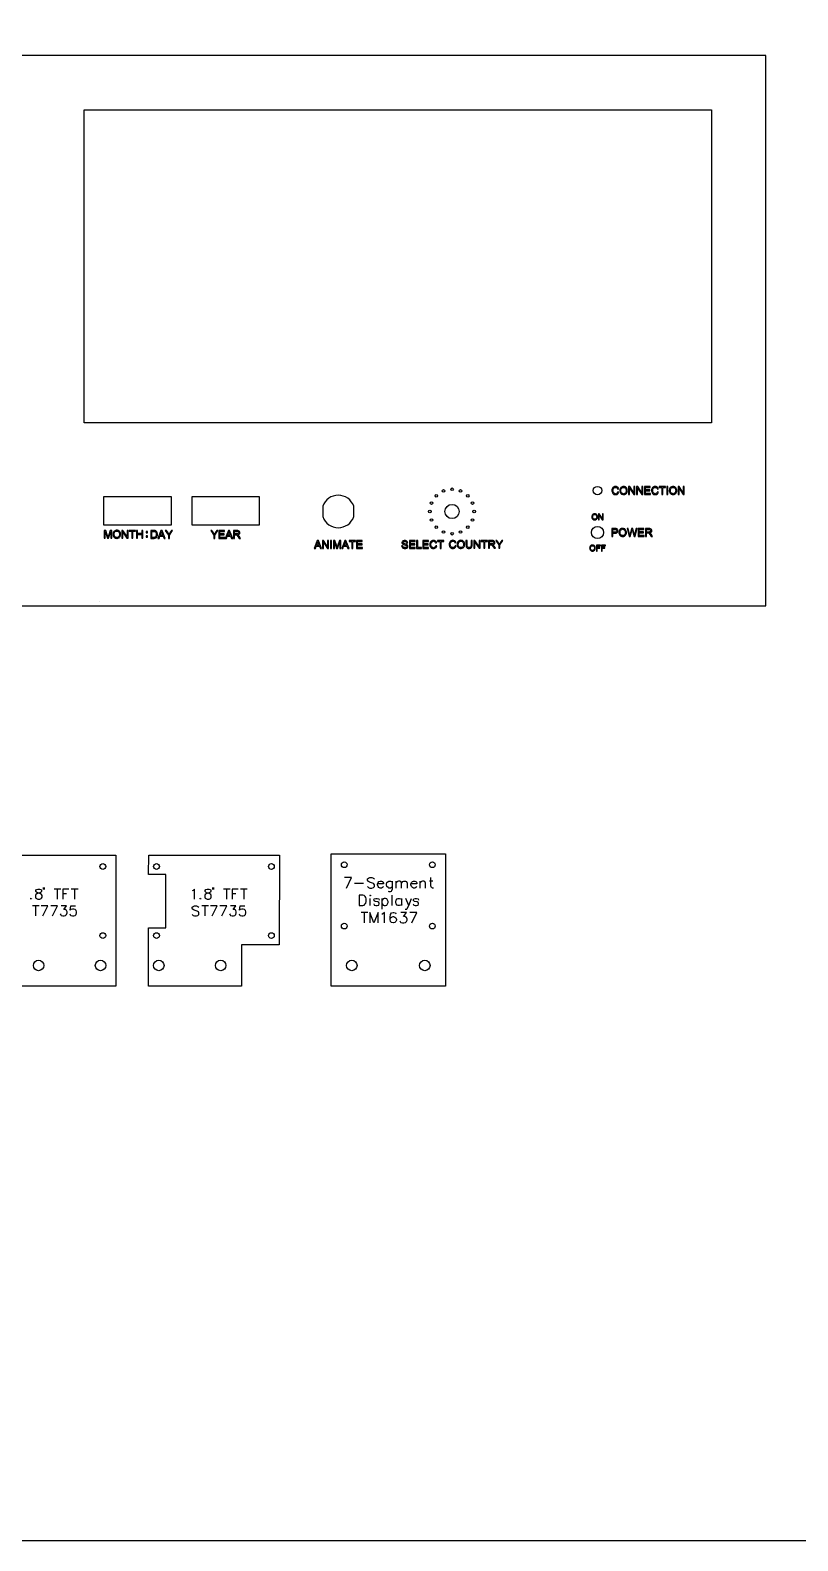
# Model space of a CAD drawing. Header units: inches. Extents: x 209 to 326, y 152 to 200.
# Drawn here: x 228.06 to 242.7, y 151.75 to 180.56 of the extents above; entities that cross this region are included whole.
import ezdxf

# ---------------------------------------------------------------- set-up
doc = ezdxf.new("R2010")
doc.units = ezdxf.units.IN
doc.header["$MEASUREMENT"] = 0

msp = doc.modelspace()

# ---------------------------------------------------------------- linework, layer by layer
at = {"color": 3, "linetype": 'ByBlock'}
for p, q in [((228.308, 164.207), (228.308, 164.17)), ((228.329, 164.207), (228.329, 164.17)), ((231.536, 164.207), (231.536, 164.17)), ((231.558, 164.207), (231.558, 164.17))]:
    msp.add_line(p, q, dxfattribs=at)
at = {"color": 6, "linetype": 'ByBlock'}
msp.add_lwpolyline([(208.793, 199.753), (325.986, 199.753), (325.986, 151.746), (208.793, 151.746)], close=True, dxfattribs=at)
at = {"color": 1, "linetype": 'ByBlock'}
for points in [[(242.09, 180.075), (218.59, 180.075), (218.59, 169.575), (242.09, 169.575)], [(229.09, 179.038), (241.053, 179.038), (241.053, 173.065), (229.09, 173.065)], [(229.466, 171.664), (230.746, 171.664), (230.746, 171.114), (229.466, 171.114)], [(231.146, 171.664), (232.426, 171.664), (232.426, 171.114), (231.146, 171.114)], [(229.387, 169.656), (229.387, 169.656)], [(233.799, 164.849), (235.979, 164.849), (235.979, 162.326), (233.799, 162.326)]]:
    msp.add_lwpolyline(points, close=True, dxfattribs=at)
at = {"color": 2, "linetype": 'ByBlock', "flags": 128}
for points in [[(239.178, 171.746), (239.175, 171.76), (239.174, 171.777), (239.175, 171.791), (239.178, 171.807), (239.185, 171.818), (239.195, 171.829), (239.208, 171.835), (239.224, 171.836), (239.235, 171.835), (239.248, 171.83), (239.257, 171.82), (239.264, 171.805), (239.284, 171.81), (239.28, 171.819), (239.272, 171.832), (239.263, 171.842), (239.255, 171.847), (239.241, 171.852), (239.224, 171.854), (239.217, 171.854), (239.202, 171.851), (239.188, 171.845), (239.183, 171.841), (239.172, 171.831), (239.163, 171.819), (239.158, 171.808), (239.155, 171.793), (239.154, 171.777), (239.154, 171.767), (239.156, 171.752), (239.162, 171.737), (239.165, 171.731), (239.174, 171.718), (239.185, 171.708), (239.192, 171.703), (239.207, 171.7), (239.224, 171.698), (239.236, 171.699), (239.252, 171.703), (239.264, 171.711), (239.272, 171.72), (239.28, 171.733), (239.286, 171.748), (239.266, 171.754), (239.266, 171.751), (239.259, 171.736), (239.251, 171.725), (239.237, 171.718), (239.222, 171.715), (239.211, 171.717), (239.197, 171.722), (239.188, 171.731), (239.179, 171.744)], [(239.447, 171.787), (239.445, 171.802), (239.439, 171.816), (239.436, 171.823), (239.426, 171.834), (239.414, 171.844), (239.406, 171.847), (239.392, 171.853), (239.377, 171.854), (239.364, 171.853), (239.349, 171.849), (239.336, 171.843), (239.324, 171.833), (239.323, 171.831), (239.315, 171.82), (239.309, 171.807), (239.305, 171.791), (239.304, 171.774), (239.305, 171.766), (239.308, 171.751), (239.313, 171.736), (239.316, 171.73), (239.326, 171.718), (239.338, 171.709), (239.346, 171.705), (239.36, 171.7), (239.377, 171.698), (239.383, 171.699), (239.399, 171.701), (239.413, 171.708), (239.42, 171.712), (239.43, 171.722), (239.439, 171.735), (239.444, 171.745), (239.447, 171.759), (239.448, 171.776)], [(239.427, 171.773), (239.426, 171.756), (239.421, 171.743), (239.413, 171.731), (239.405, 171.724), (239.391, 171.718), (239.377, 171.715), (239.365, 171.717), (239.351, 171.722), (239.339, 171.731), (239.339, 171.732), (239.332, 171.743), (239.326, 171.757), (239.325, 171.774), (239.325, 171.782), (239.327, 171.799), (239.333, 171.812), (239.341, 171.822), (239.348, 171.829), (239.361, 171.835), (239.377, 171.836), (239.39, 171.835), (239.403, 171.83), (239.413, 171.821), (239.422, 171.808), (239.422, 171.807), (239.426, 171.792), (239.427, 171.776)], [(239.572, 171.852), (239.572, 171.733), (239.494, 171.852), (239.473, 171.852), (239.473, 171.701), (239.492, 171.701), (239.492, 171.819), (239.571, 171.701), (239.592, 171.701), (239.592, 171.852)], [(239.723, 171.852), (239.723, 171.733), (239.645, 171.852), (239.625, 171.852), (239.625, 171.701), (239.643, 171.701), (239.643, 171.819), (239.722, 171.701), (239.743, 171.701), (239.743, 171.852)], [(239.797, 171.719), (239.797, 171.769), (239.879, 171.769), (239.879, 171.788), (239.797, 171.788), (239.797, 171.833), (239.885, 171.833), (239.885, 171.852), (239.777, 171.852), (239.777, 171.701), (239.889, 171.701), (239.889, 171.719)], [(240.037, 171.819), (240.029, 171.832), (240.018, 171.842), (240.011, 171.847), (239.998, 171.852), (239.981, 171.854), (239.973, 171.854), (239.959, 171.851), (239.945, 171.845), (239.939, 171.841), (239.927, 171.831), (239.92, 171.819), (239.915, 171.808), (239.911, 171.793), (239.91, 171.777), (239.911, 171.767), (239.913, 171.752), (239.919, 171.737), (239.921, 171.731), (239.93, 171.718), (239.942, 171.708), (239.949, 171.703), (239.964, 171.7), (239.981, 171.698), (239.993, 171.699), (240.007, 171.703), (240.021, 171.711), (240.029, 171.72), (240.037, 171.733), (240.042, 171.748), (240.023, 171.754), (240.023, 171.751), (240.016, 171.736), (240.007, 171.725), (239.994, 171.718), (239.979, 171.715), (239.968, 171.717), (239.954, 171.722), (239.944, 171.731), (239.936, 171.744), (239.935, 171.746), (239.932, 171.76), (239.931, 171.777), (239.932, 171.791), (239.935, 171.807), (239.942, 171.818), (239.951, 171.829), (239.965, 171.835), (239.981, 171.836), (239.992, 171.835), (240.005, 171.83), (240.014, 171.82), (240.021, 171.805), (240.04, 171.81)], [(240.125, 171.833), (240.175, 171.833), (240.175, 171.852), (240.056, 171.852), (240.056, 171.833), (240.105, 171.833), (240.105, 171.701), (240.125, 171.701)], [(240.218, 171.852), (240.198, 171.852), (240.198, 171.701), (240.218, 171.701)], [(240.39, 171.787), (240.387, 171.802), (240.382, 171.816), (240.378, 171.823), (240.368, 171.834), (240.356, 171.844), (240.35, 171.847), (240.335, 171.853), (240.319, 171.854), (240.307, 171.853), (240.291, 171.849), (240.278, 171.843), (240.267, 171.833), (240.266, 171.831), (240.257, 171.82), (240.252, 171.807), (240.249, 171.791), (240.248, 171.774), (240.248, 171.766), (240.251, 171.751), (240.256, 171.736), (240.26, 171.73), (240.27, 171.718), (240.282, 171.709), (240.289, 171.705), (240.304, 171.7), (240.319, 171.698), (240.327, 171.699), (240.342, 171.701), (240.355, 171.708), (240.362, 171.712), (240.373, 171.722), (240.381, 171.735), (240.386, 171.745), (240.389, 171.759), (240.391, 171.776)], [(240.37, 171.773), (240.368, 171.756), (240.364, 171.743), (240.356, 171.731), (240.347, 171.724), (240.334, 171.718), (240.319, 171.715), (240.308, 171.717), (240.294, 171.722), (240.283, 171.731), (240.282, 171.732), (240.274, 171.743), (240.27, 171.757), (240.267, 171.774), (240.268, 171.782), (240.271, 171.799), (240.275, 171.812), (240.283, 171.822), (240.29, 171.829), (240.305, 171.835), (240.319, 171.836), (240.332, 171.835), (240.346, 171.83), (240.356, 171.821), (240.364, 171.808), (240.365, 171.807), (240.369, 171.792), (240.37, 171.776)], [(240.515, 171.852), (240.515, 171.733), (240.436, 171.852), (240.416, 171.852), (240.416, 171.701), (240.435, 171.701), (240.435, 171.819), (240.514, 171.701), (240.534, 171.701), (240.534, 171.852)], [(238.879, 171.277), (238.878, 171.284), (238.877, 171.291), (238.875, 171.298), (238.872, 171.304), (238.872, 171.304), (238.868, 171.311), (238.864, 171.316), (238.859, 171.321), (238.853, 171.325), (238.852, 171.325), (238.846, 171.328), (238.839, 171.331), (238.832, 171.332), (238.825, 171.332), (238.824, 171.332), (238.816, 171.332), (238.81, 171.33), (238.803, 171.328), (238.797, 171.325), (238.791, 171.321), (238.786, 171.316), (238.783, 171.312), (238.779, 171.307), (238.776, 171.301), (238.774, 171.295), (238.772, 171.288), (238.772, 171.28), (238.771, 171.272), (238.771, 171.272), (238.772, 171.265), (238.773, 171.258), (238.775, 171.251), (238.778, 171.244), (238.778, 171.244), (238.782, 171.238), (238.786, 171.232), (238.791, 171.227), (238.797, 171.223), (238.798, 171.223), (238.804, 171.22), (238.811, 171.218), (238.818, 171.216), (238.825, 171.216), (238.832, 171.216), (238.839, 171.218), (238.846, 171.22), (238.852, 171.223), (238.853, 171.223), (238.859, 171.227), (238.864, 171.231), (238.868, 171.237), (238.872, 171.243), (238.874, 171.246), (238.876, 171.252), (238.878, 171.259), (238.879, 171.266), (238.879, 171.274)], [(238.864, 171.272), (238.863, 171.265), (238.862, 171.258), (238.859, 171.251), (238.856, 171.245), (238.853, 171.24), (238.851, 171.238), (238.845, 171.234), (238.839, 171.231), (238.832, 171.229), (238.825, 171.228), (238.822, 171.228), (238.815, 171.23), (238.809, 171.232), (238.803, 171.235), (238.798, 171.24), (238.794, 171.245), (238.791, 171.251), (238.788, 171.257), (238.787, 171.264), (238.787, 171.272), (238.787, 171.278), (238.788, 171.286), (238.789, 171.293), (238.791, 171.299), (238.794, 171.304), (238.798, 171.308), (238.8, 171.31), (238.805, 171.314), (238.811, 171.317), (238.818, 171.319), (238.825, 171.319), (238.832, 171.319), (238.839, 171.317), (238.846, 171.314), (238.851, 171.31), (238.855, 171.304), (238.859, 171.298), (238.86, 171.295), (238.862, 171.288), (238.863, 171.282), (238.864, 171.274)], [(238.972, 171.33), (238.972, 171.242), (238.913, 171.33), (238.898, 171.33), (238.898, 171.218), (238.912, 171.218), (238.912, 171.306), (238.971, 171.218), (238.987, 171.218), (238.987, 171.33)], [(229.595, 170.866), (229.614, 170.866), (229.614, 171.016), (229.587, 171.016), (229.551, 170.912), (229.548, 170.901), (229.543, 170.888), (229.541, 170.894), (229.536, 170.91), (229.501, 171.016), (229.471, 171.016), (229.471, 170.866), (229.49, 170.866), (229.49, 170.994), (229.533, 170.866), (229.551, 170.866), (229.595, 170.992)], [(229.783, 170.953), (229.78, 170.968), (229.774, 170.981), (229.771, 170.988), (229.761, 171), (229.749, 171.009), (229.742, 171.013), (229.727, 171.018), (229.712, 171.019), (229.699, 171.018), (229.684, 171.014), (229.671, 171.008), (229.66, 170.998), (229.658, 170.996), (229.65, 170.985), (229.645, 170.971), (229.641, 170.956), (229.64, 170.939), (229.64, 170.932), (229.643, 170.916), (229.648, 170.902), (229.652, 170.895), (229.661, 170.883), (229.674, 170.874), (229.682, 170.87), (229.696, 170.865), (229.712, 170.864), (229.719, 170.864), (229.734, 170.867), (229.748, 170.873), (229.754, 170.877), (229.765, 170.887), (229.774, 170.9), (229.778, 170.91), (229.782, 170.925), (229.783, 170.941)], [(229.763, 170.938), (229.761, 170.922), (229.756, 170.908), (229.748, 170.897), (229.74, 170.889), (229.727, 170.883), (229.712, 170.881), (229.7, 170.882), (229.687, 170.887), (229.675, 170.896), (229.675, 170.897), (229.667, 170.909), (229.662, 170.923), (229.66, 170.939), (229.661, 170.948), (229.663, 170.964), (229.668, 170.978), (229.675, 170.988), (229.683, 170.994), (229.696, 171), (229.712, 171.002), (229.725, 171.001), (229.739, 170.995), (229.748, 170.986), (229.757, 170.974), (229.757, 170.972), (229.761, 170.958), (229.763, 170.941)], [(229.908, 171.016), (229.908, 170.899), (229.829, 171.016), (229.809, 171.016), (229.809, 170.866), (229.828, 170.866), (229.828, 170.984), (229.906, 170.866), (229.927, 170.866), (229.927, 171.016)], [(230.018, 170.999), (230.068, 170.999), (230.068, 171.016), (229.949, 171.016), (229.949, 170.999), (229.998, 170.999), (229.998, 170.866), (230.018, 170.866)], [(230.186, 170.866), (230.206, 170.866), (230.206, 171.016), (230.186, 171.016), (230.186, 170.955), (230.109, 170.955), (230.109, 171.016), (230.089, 171.016), (230.089, 170.866), (230.109, 170.866), (230.109, 170.937), (230.186, 170.937)], [(230.486, 170.945), (230.484, 170.961), (230.48, 170.975), (230.48, 170.976), (230.473, 170.99), (230.462, 171.001), (230.455, 171.006), (230.44, 171.012), (230.431, 171.013), (230.414, 171.014), (230.362, 171.014), (230.362, 170.864), (230.416, 170.864), (230.426, 170.864), (230.44, 170.866), (230.444, 170.867), (230.458, 170.874), (230.461, 170.876), (230.472, 170.887), (230.476, 170.894), (230.482, 170.909), (230.485, 170.923), (230.486, 170.939)], [(230.465, 170.925), (230.462, 170.911), (230.459, 170.904), (230.451, 170.892), (230.45, 170.892), (230.437, 170.884), (230.43, 170.883), (230.414, 170.881), (230.382, 170.881), (230.382, 170.996), (230.413, 170.996), (230.426, 170.996), (230.439, 170.993), (230.447, 170.988), (230.458, 170.976), (230.46, 170.971), (230.464, 170.957), (230.465, 170.94)], [(230.576, 171.014), (230.554, 171.014), (230.497, 170.864), (230.518, 170.864), (230.534, 170.909), (230.597, 170.909), (230.614, 170.864), (230.637, 170.864)], [(230.591, 170.925), (230.54, 170.925), (230.557, 170.97), (230.561, 170.983), (230.565, 170.998), (230.565, 170.997), (230.569, 170.983), (230.575, 170.967)], [(230.723, 170.97), (230.723, 170.97), (230.714, 170.956), (230.706, 170.943), (230.699, 170.955), (230.691, 170.968), (230.661, 171.014), (230.637, 171.014), (230.695, 170.927), (230.695, 170.864), (230.715, 170.864), (230.715, 170.927), (230.775, 171.014), (230.752, 171.014)], [(231.64, 171.014), (231.617, 171.014), (231.588, 170.97), (231.579, 170.956), (231.572, 170.943), (231.565, 170.955), (231.556, 170.969), (231.527, 171.014), (231.503, 171.014), (231.561, 170.927), (231.561, 170.864), (231.58, 170.864), (231.58, 170.927)], [(231.678, 170.881), (231.678, 170.933), (231.761, 170.933), (231.761, 170.95), (231.678, 170.95), (231.678, 170.996), (231.767, 170.996), (231.767, 171.014), (231.658, 171.014), (231.658, 170.864), (231.77, 170.864), (231.77, 170.881)], [(231.86, 171.014), (231.839, 171.014), (231.781, 170.864), (231.802, 170.864), (231.819, 170.909), (231.881, 170.909), (231.899, 170.864), (231.922, 170.864)], [(231.876, 170.926), (231.825, 170.926), (231.841, 170.97), (231.845, 170.983), (231.849, 170.998), (231.85, 170.997), (231.854, 170.984), (231.86, 170.967)], [(232.057, 170.982), (232.051, 170.996), (232.047, 171.002), (232.035, 171.01), (232.022, 171.013), (232.004, 171.014), (231.938, 171.014), (231.938, 170.864), (231.957, 170.864), (231.957, 170.931), (231.981, 170.931), (231.992, 170.93), (232.001, 170.926), (232.011, 170.916), (232.016, 170.909), (232.025, 170.895), (232.045, 170.864), (232.07, 170.864), (232.044, 170.905), (232.038, 170.914), (232.027, 170.925), (232.016, 170.932), (232.021, 170.933), (232.036, 170.938), (232.047, 170.946), (232.055, 170.958), (232.058, 170.973)], [(232.037, 170.973), (232.033, 170.96), (232.022, 170.951), (232.017, 170.949), (232, 170.948), (231.957, 170.948), (231.957, 170.997), (232.005, 170.997), (232.017, 170.996), (232.03, 170.991), (232.033, 170.987)], [(239.266, 170.993), (239.269, 171.008), (239.268, 171.014), (239.264, 171.029), (239.262, 171.032), (239.252, 171.043), (239.248, 171.045), (239.233, 171.05), (239.228, 171.051), (239.211, 171.052), (239.154, 171.052), (239.154, 170.901), (239.174, 170.901), (239.174, 170.962), (239.215, 170.962), (239.233, 170.964), (239.246, 170.969), (239.256, 170.976), (239.259, 170.98)], [(239.247, 171), (239.24, 170.987), (239.23, 170.982), (239.212, 170.98), (239.174, 170.98), (239.174, 171.034), (239.216, 171.034), (239.231, 171.033), (239.243, 171.024), (239.244, 171.022), (239.248, 171.007)], [(239.43, 170.987), (239.428, 171.003), (239.422, 171.017), (239.418, 171.023), (239.409, 171.035), (239.397, 171.044), (239.39, 171.048), (239.375, 171.053), (239.36, 171.054), (239.346, 171.053), (239.332, 171.05), (239.319, 171.043), (239.308, 171.033), (239.306, 171.032), (239.298, 171.02), (239.293, 171.006), (239.289, 170.992), (239.288, 170.975), (239.288, 170.967), (239.291, 170.951), (239.296, 170.937), (239.3, 170.931), (239.309, 170.919), (239.321, 170.909), (239.329, 170.905), (239.344, 170.901), (239.36, 170.899), (239.367, 170.899), (239.382, 170.902), (239.396, 170.908), (239.402, 170.912), (239.413, 170.922), (239.422, 170.935), (239.426, 170.945), (239.43, 170.96), (239.431, 170.976)], [(239.411, 170.974), (239.409, 170.957), (239.404, 170.943), (239.396, 170.932), (239.388, 170.924), (239.375, 170.918), (239.359, 170.916), (239.348, 170.917), (239.335, 170.922), (239.323, 170.932), (239.314, 170.944), (239.309, 170.958), (239.308, 170.974), (239.308, 170.982), (239.311, 170.999), (239.316, 171.012), (239.324, 171.023), (239.331, 171.029), (239.344, 171.035), (239.36, 171.037), (239.373, 171.035), (239.386, 171.03), (239.396, 171.022), (239.404, 171.009), (239.405, 171.007), (239.409, 170.993), (239.411, 170.976)], [(239.592, 170.955), (239.592, 170.952), (239.588, 170.937), (239.585, 170.922), (239.584, 170.929), (239.581, 170.944), (239.578, 170.959), (239.573, 170.975), (239.552, 171.052), (239.528, 171.052), (239.499, 170.95), (239.498, 170.943), (239.493, 170.922), (239.49, 170.938), (239.486, 170.953), (239.463, 171.052), (239.443, 171.052), (239.483, 170.901), (239.503, 170.901), (239.535, 171.016), (239.536, 171.018), (239.54, 171.034), (239.54, 171.032), (239.544, 171.016), (239.576, 170.901), (239.595, 170.901), (239.636, 171.052), (239.616, 171.052)], [(239.675, 170.919), (239.675, 170.97), (239.758, 170.97), (239.758, 170.988), (239.675, 170.988), (239.675, 171.034), (239.763, 171.034), (239.763, 171.052), (239.655, 171.052), (239.655, 170.901), (239.767, 170.901), (239.767, 170.919)], [(239.914, 171.019), (239.908, 171.033), (239.904, 171.039), (239.892, 171.047), (239.879, 171.051), (239.861, 171.052), (239.795, 171.052), (239.795, 170.901), (239.814, 170.901), (239.814, 170.968), (239.837, 170.968), (239.849, 170.967), (239.857, 170.963), (239.868, 170.954), (239.872, 170.947), (239.882, 170.933), (239.902, 170.901), (239.927, 170.901), (239.9, 170.942), (239.894, 170.951), (239.884, 170.962), (239.872, 170.97), (239.878, 170.971), (239.893, 170.976), (239.904, 170.983), (239.912, 170.996), (239.915, 171.011)], [(239.894, 171.011), (239.89, 170.997), (239.878, 170.988), (239.873, 170.987), (239.857, 170.985), (239.814, 170.985), (239.814, 171.035), (239.862, 171.035), (239.874, 171.034), (239.886, 171.028), (239.89, 171.024)], [(233.616, 170.672), (233.555, 170.822), (233.534, 170.822), (233.476, 170.672), (233.498, 170.672), (233.514, 170.717), (233.577, 170.717), (233.594, 170.672)], [(233.571, 170.733), (233.519, 170.733), (233.536, 170.777), (233.54, 170.791), (233.544, 170.806), (233.545, 170.805), (233.549, 170.791), (233.555, 170.775)], [(233.732, 170.822), (233.732, 170.704), (233.653, 170.822), (233.632, 170.822), (233.632, 170.672), (233.651, 170.672), (233.651, 170.79), (233.73, 170.672), (233.75, 170.672), (233.75, 170.822)], [(233.807, 170.822), (233.787, 170.822), (233.787, 170.672), (233.807, 170.672)], [(233.965, 170.672), (233.985, 170.672), (233.985, 170.822), (233.958, 170.822), (233.922, 170.717), (233.918, 170.706), (233.914, 170.693), (233.912, 170.699), (233.907, 170.716), (233.871, 170.822), (233.841, 170.822), (233.841, 170.672), (233.861, 170.672), (233.861, 170.799), (233.904, 170.672), (233.922, 170.672), (233.965, 170.797)], [(234.079, 170.822), (234.058, 170.822), (234, 170.672), (234.021, 170.672), (234.038, 170.717), (234.101, 170.717), (234.118, 170.672), (234.14, 170.672)], [(234.094, 170.733), (234.043, 170.733), (234.06, 170.777), (234.064, 170.791), (234.068, 170.806), (234.069, 170.805), (234.073, 170.791), (234.079, 170.775)], [(234.215, 170.804), (234.264, 170.804), (234.264, 170.822), (234.145, 170.822), (234.145, 170.804), (234.195, 170.804), (234.195, 170.672), (234.215, 170.672)], [(234.304, 170.689), (234.304, 170.74), (234.388, 170.74), (234.388, 170.758), (234.304, 170.758), (234.304, 170.804), (234.393, 170.804), (234.393, 170.822), (234.284, 170.822), (234.284, 170.672), (234.397, 170.672), (234.397, 170.689)], [(235.259, 170.779), (235.258, 170.789), (235.252, 170.803), (235.245, 170.811), (235.232, 170.819), (235.219, 170.823), (235.203, 170.824), (235.19, 170.823), (235.175, 170.819), (235.167, 170.815), (235.157, 170.804), (235.153, 170.798), (235.15, 170.783), (235.15, 170.779), (235.155, 170.764), (235.159, 170.76), (235.171, 170.75), (235.182, 170.746), (235.2, 170.741), (235.216, 170.737), (235.227, 170.734), (235.228, 170.733), (235.24, 170.725), (235.245, 170.712), (235.24, 170.7), (235.24, 170.699), (235.228, 170.69), (235.223, 170.689), (235.207, 170.687), (235.199, 170.687), (235.184, 170.691), (235.18, 170.693), (235.169, 170.703), (235.167, 170.707), (235.163, 170.721), (235.144, 170.72), (235.146, 170.707), (235.153, 170.693), (235.161, 170.683), (235.174, 170.675), (235.177, 170.674), (235.192, 170.67), (235.208, 170.669), (235.223, 170.671), (235.237, 170.675), (235.247, 170.68), (235.257, 170.692), (235.261, 170.699), (235.264, 170.714), (235.263, 170.721), (235.258, 170.736), (235.252, 170.742), (235.238, 170.751), (235.236, 170.751), (235.224, 170.756), (235.205, 170.76), (235.203, 170.761), (235.185, 170.766), (235.175, 170.771), (235.169, 170.784), (235.169, 170.788), (235.177, 170.8), (235.187, 170.805), (235.203, 170.807), (235.218, 170.806), (235.23, 170.8), (235.235, 170.793), (235.24, 170.778)], [(235.311, 170.689), (235.311, 170.741), (235.394, 170.741), (235.394, 170.758), (235.311, 170.758), (235.311, 170.804), (235.4, 170.804), (235.4, 170.822), (235.291, 170.822), (235.291, 170.672), (235.403, 170.672), (235.403, 170.689)], [(235.45, 170.689), (235.45, 170.822), (235.43, 170.822), (235.43, 170.672), (235.524, 170.672), (235.524, 170.689)], [(235.568, 170.689), (235.568, 170.741), (235.65, 170.741), (235.65, 170.758), (235.568, 170.758), (235.568, 170.804), (235.656, 170.804), (235.656, 170.822), (235.547, 170.822), (235.547, 170.672), (235.659, 170.672), (235.659, 170.689)], [(235.808, 170.789), (235.8, 170.803), (235.79, 170.813), (235.782, 170.818), (235.768, 170.823), (235.752, 170.824), (235.744, 170.824), (235.73, 170.821), (235.715, 170.816), (235.71, 170.812), (235.699, 170.802), (235.69, 170.789), (235.686, 170.779), (235.682, 170.764), (235.681, 170.748), (235.681, 170.737), (235.684, 170.722), (235.689, 170.708), (235.692, 170.701), (235.701, 170.689), (235.712, 170.679), (235.72, 170.674), (235.735, 170.671), (235.752, 170.669), (235.764, 170.67), (235.778, 170.674), (235.791, 170.682), (235.8, 170.691), (235.808, 170.704), (235.814, 170.719), (235.794, 170.724), (235.793, 170.721), (235.787, 170.707), (235.778, 170.696), (235.765, 170.688), (235.75, 170.686), (235.739, 170.687), (235.724, 170.693), (235.715, 170.701), (235.707, 170.714), (235.706, 170.717), (235.703, 170.732), (235.702, 170.748), (235.703, 170.762), (235.706, 170.777), (235.712, 170.788), (235.723, 170.799), (235.736, 170.805), (235.751, 170.808), (235.763, 170.806), (235.776, 170.8), (235.785, 170.791), (235.792, 170.776), (235.811, 170.781)], [(235.896, 170.804), (235.946, 170.804), (235.946, 170.822), (235.827, 170.822), (235.827, 170.804), (235.876, 170.804), (235.876, 170.672), (235.896, 170.672)], [(236.076, 170.719), (236.073, 170.734), (236.072, 170.75), (236.072, 170.764), (236.076, 170.779), (236.082, 170.791), (236.092, 170.801), (236.105, 170.808), (236.121, 170.81), (236.133, 170.809), (236.146, 170.802), (236.155, 170.793), (236.161, 170.779), (236.181, 170.783), (236.178, 170.792), (236.17, 170.805), (236.159, 170.815), (236.152, 170.82), (236.137, 170.825), (236.122, 170.827), (236.114, 170.826), (236.099, 170.824), (236.086, 170.818), (236.079, 170.814), (236.068, 170.804), (236.06, 170.791), (236.056, 170.781), (236.052, 170.766), (236.051, 170.75), (236.051, 170.739), (236.054, 170.724), (236.059, 170.71), (236.062, 170.703), (236.071, 170.691), (236.082, 170.681), (236.09, 170.677), (236.104, 170.673), (236.122, 170.672), (236.134, 170.672), (236.149, 170.676), (236.161, 170.684), (236.17, 170.694), (236.178, 170.706), (236.183, 170.722), (236.164, 170.727), (236.163, 170.724), (236.157, 170.709), (236.148, 170.698), (236.135, 170.691), (236.12, 170.689), (236.108, 170.69), (236.094, 170.695), (236.085, 170.703), (236.077, 170.717)], [(236.345, 170.76), (236.342, 170.775), (236.337, 170.789), (236.333, 170.796), (236.323, 170.807), (236.311, 170.817), (236.304, 170.821), (236.289, 170.825), (236.274, 170.827), (236.261, 170.826), (236.246, 170.822), (236.233, 170.815), (236.222, 170.805), (236.22, 170.804), (236.212, 170.793), (236.207, 170.779), (236.203, 170.764), (236.202, 170.747), (236.202, 170.739), (236.205, 170.724), (236.21, 170.709), (236.214, 170.703), (236.224, 170.691), (236.236, 170.682), (236.243, 170.678), (236.258, 170.673), (236.274, 170.672), (236.281, 170.672), (236.296, 170.675), (236.31, 170.681), (236.317, 170.685), (236.328, 170.695), (236.336, 170.708), (236.34, 170.718), (236.344, 170.733), (236.345, 170.749)], [(236.324, 170.746), (236.323, 170.73), (236.318, 170.716), (236.31, 170.704), (236.302, 170.697), (236.289, 170.691), (236.273, 170.689), (236.263, 170.689), (236.249, 170.695), (236.237, 170.704), (236.236, 170.705), (236.229, 170.716), (236.224, 170.73), (236.222, 170.747), (236.222, 170.755), (236.225, 170.772), (236.23, 170.785), (236.238, 170.795), (236.245, 170.801), (236.258, 170.808), (236.274, 170.81), (236.287, 170.808), (236.301, 170.802), (236.31, 170.794), (236.318, 170.781), (236.32, 170.779), (236.323, 170.765), (236.325, 170.749)], [(236.469, 170.738), (236.469, 170.725), (236.466, 170.709), (236.46, 170.699), (236.458, 170.697), (236.446, 170.691), (236.429, 170.689), (236.421, 170.69), (236.407, 170.694), (236.404, 170.697), (236.395, 170.709), (236.392, 170.72), (236.391, 170.738), (236.391, 170.824), (236.371, 170.824), (236.371, 170.738), (236.372, 170.728), (236.373, 170.713), (236.377, 170.7), (236.384, 170.688), (236.396, 170.679), (236.4, 170.677), (236.414, 170.673), (236.43, 170.672), (236.437, 170.672), (236.453, 170.674), (236.466, 170.68), (236.476, 170.689), (236.484, 170.701), (236.485, 170.706), (236.488, 170.72), (236.489, 170.738), (236.489, 170.824), (236.469, 170.824)], [(236.621, 170.824), (236.621, 170.706), (236.542, 170.824), (236.522, 170.824), (236.522, 170.674), (236.541, 170.674), (236.541, 170.792), (236.62, 170.674), (236.64, 170.674), (236.64, 170.824)], [(236.731, 170.807), (236.781, 170.807), (236.781, 170.824), (236.662, 170.824), (236.662, 170.807), (236.712, 170.807), (236.712, 170.674), (236.731, 170.674)], [(236.921, 170.791), (236.915, 170.806), (236.911, 170.812), (236.899, 170.82), (236.886, 170.823), (236.868, 170.824), (236.802, 170.824), (236.802, 170.674), (236.822, 170.674), (236.822, 170.741), (236.844, 170.741), (236.855, 170.74), (236.865, 170.736), (236.875, 170.726), (236.879, 170.719), (236.889, 170.705), (236.909, 170.674), (236.934, 170.674), (236.908, 170.715), (236.901, 170.724), (236.891, 170.735), (236.879, 170.742), (236.885, 170.743), (236.9, 170.748), (236.911, 170.756), (236.919, 170.768), (236.921, 170.783)], [(236.901, 170.783), (236.897, 170.77), (236.885, 170.761), (236.88, 170.76), (236.864, 170.758), (236.822, 170.758), (236.822, 170.807), (236.869, 170.807), (236.881, 170.807), (236.893, 170.801), (236.896, 170.797)], [(237.015, 170.738), (237.075, 170.824), (237.052, 170.824), (237.022, 170.78), (237.014, 170.766), (237.006, 170.753), (236.999, 170.766), (236.991, 170.779), (236.961, 170.824), (236.937, 170.824), (236.995, 170.738), (236.995, 170.674), (237.015, 170.674)], [(238.837, 170.682), (238.836, 170.689), (238.835, 170.696), (238.833, 170.703), (238.83, 170.709), (238.83, 170.709), (238.826, 170.716), (238.822, 170.721), (238.817, 170.726), (238.811, 170.73), (238.81, 170.73), (238.804, 170.733), (238.797, 170.736), (238.79, 170.737), (238.783, 170.737), (238.782, 170.737), (238.774, 170.737), (238.767, 170.735), (238.761, 170.733), (238.755, 170.73), (238.749, 170.726), (238.744, 170.721), (238.741, 170.717), (238.737, 170.712), (238.734, 170.706), (238.732, 170.7), (238.73, 170.693), (238.73, 170.685), (238.729, 170.677), (238.729, 170.677), (238.73, 170.67), (238.731, 170.663), (238.733, 170.656), (238.736, 170.649), (238.736, 170.649), (238.739, 170.643), (238.744, 170.637), (238.749, 170.633), (238.755, 170.628), (238.756, 170.628), (238.762, 170.625), (238.768, 170.623), (238.776, 170.621), (238.783, 170.621), (238.79, 170.621), (238.797, 170.623), (238.804, 170.625), (238.81, 170.628), (238.811, 170.628), (238.816, 170.632), (238.822, 170.636), (238.826, 170.642), (238.83, 170.648), (238.831, 170.651), (238.834, 170.657), (238.835, 170.664), (238.836, 170.671), (238.837, 170.679)], [(238.822, 170.678), (238.821, 170.67), (238.819, 170.663), (238.818, 170.656), (238.814, 170.65), (238.811, 170.645), (238.808, 170.643), (238.803, 170.639), (238.797, 170.636), (238.79, 170.634), (238.783, 170.633), (238.78, 170.633), (238.773, 170.635), (238.767, 170.637), (238.761, 170.64), (238.755, 170.645), (238.752, 170.65), (238.748, 170.656), (238.746, 170.662), (238.745, 170.669), (238.744, 170.677), (238.744, 170.683), (238.746, 170.691), (238.747, 170.698), (238.749, 170.704), (238.752, 170.709), (238.756, 170.713), (238.758, 170.715), (238.763, 170.719), (238.769, 170.722), (238.776, 170.724), (238.783, 170.724), (238.79, 170.724), (238.797, 170.722), (238.803, 170.719), (238.809, 170.715), (238.813, 170.709), (238.817, 170.703), (238.818, 170.7), (238.82, 170.693), (238.821, 170.687), (238.822, 170.679)], [(238.872, 170.674), (238.924, 170.674), (238.924, 170.687), (238.872, 170.687), (238.872, 170.722), (238.933, 170.722), (238.933, 170.735), (238.857, 170.735), (238.857, 170.623), (238.872, 170.623)], [(238.968, 170.674), (239.02, 170.674), (239.02, 170.687), (238.968, 170.687), (238.968, 170.722), (239.029, 170.722), (239.029, 170.735), (238.953, 170.735), (238.953, 170.623), (238.968, 170.623)]]:
    msp.add_lwpolyline(points, close=True, dxfattribs=at)
at = {"color": 1, "linetype": 'ByBlock'}
msp.add_lwpolyline([(234.229, 171.278), (234.229, 171.475, 0.720049), (233.641, 171.475), (233.641, 171.278, 0.720049)], format="xyb", close=True, dxfattribs=at)
at = {"color": 2, "linetype": 'ByBlock'}
for points in [[(230.274, 170.972), (230.294, 170.972), (230.294, 170.992), (230.274, 170.992)], [(230.274, 170.89), (230.294, 170.89), (230.294, 170.91), (230.274, 170.91)]]:
    msp.add_lwpolyline(points, close=True, dxfattribs=at)
at = {"color": 1}
for points in [[(227.826, 162.326), (227.826, 163.113), (227.103, 163.113), (227.103, 163.413), (227.433, 163.413), (227.433, 164.455), (227.103, 164.455), (227.103, 164.819), (229.695, 164.819), (229.695, 162.326)], [(232.81, 163.113), (232.087, 163.113), (232.087, 162.326), (230.318, 162.326), (230.318, 163.438), (230.648, 163.438), (230.648, 164.455), (230.318, 164.455), (230.325, 164.819), (232.817, 164.819)]]:
    msp.add_lwpolyline(points, close=True, dxfattribs=at)
at = {"color": 3, "flags": 128}
for points in [[(234.092, 164.195), (234.187, 164.395), (234.054, 164.395)], [(234.416, 164.282), (234.245, 164.282)], [(234.493, 164.224), (234.511, 164.206), (234.54, 164.195), (234.578, 164.195), (234.606, 164.206), (234.626, 164.224), (234.626, 164.253), (234.615, 164.273), (234.606, 164.282), (234.589, 164.291), (234.531, 164.31), (234.511, 164.319), (234.502, 164.328), (234.493, 164.348), (234.493, 164.368), (234.511, 164.386), (234.54, 164.395), (234.578, 164.395), (234.606, 164.386), (234.626, 164.368)], [(234.797, 164.224), (234.777, 164.206), (234.76, 164.195), (234.731, 164.195), (234.711, 164.206), (234.693, 164.224), (234.682, 164.253), (234.682, 164.273)], [(234.968, 164.224), (234.95, 164.206), (234.93, 164.195), (234.902, 164.195), (234.884, 164.206), (234.864, 164.224), (234.855, 164.253), (234.855, 164.273), (234.864, 164.299), (234.884, 164.319), (234.902, 164.328), (234.93, 164.328), (234.95, 164.319), (234.968, 164.299)], [(234.884, 164.137), (234.902, 164.128), (234.93, 164.128), (234.95, 164.137), (234.959, 164.148), (234.968, 164.177), (234.968, 164.328)], [(235.035, 164.328), (235.035, 164.195)], [(235.139, 164.291), (235.13, 164.319), (235.112, 164.328), (235.084, 164.328), (235.064, 164.319), (235.035, 164.291)], [(235.139, 164.195), (235.139, 164.291), (235.168, 164.319), (235.188, 164.328), (235.217, 164.328), (235.234, 164.319), (235.246, 164.291), (235.246, 164.195)], [(235.434, 164.224), (235.416, 164.206), (235.396, 164.195), (235.368, 164.195), (235.35, 164.206), (235.33, 164.224), (235.321, 164.253), (235.321, 164.273)], [(235.492, 164.328), (235.492, 164.195)], [(235.596, 164.195), (235.596, 164.291), (235.587, 164.319), (235.57, 164.328), (235.541, 164.328), (235.521, 164.319), (235.492, 164.291)], [(235.74, 164.328), (235.674, 164.328)], [(235.749, 164.195), (235.729, 164.195), (235.712, 164.206), (235.703, 164.233), (235.703, 164.395)], [(234.544, 163.862), (234.544, 163.995)], [(234.611, 163.891), (234.622, 163.871), (234.649, 163.862), (234.678, 163.862), (234.706, 163.871), (234.717, 163.891), (234.717, 163.9), (234.706, 163.92), (234.689, 163.929), (234.64, 163.937), (234.622, 163.949), (234.611, 163.966), (234.622, 163.986), (234.649, 163.995), (234.678, 163.995), (234.706, 163.986), (234.717, 163.966)], [(234.773, 163.795), (234.773, 163.995)], [(234.773, 163.891), (234.793, 163.871), (234.811, 163.862), (234.839, 163.862), (234.859, 163.871), (234.877, 163.891), (234.888, 163.92), (234.888, 163.937), (234.877, 163.966), (234.859, 163.986), (234.839, 163.995), (234.811, 163.995), (234.793, 163.986), (234.773, 163.966)], [(234.955, 164.062), (234.955, 163.862)], [(235.146, 163.891), (235.126, 163.871), (235.106, 163.862), (235.079, 163.862), (235.059, 163.871), (235.039, 163.891), (235.03, 163.92), (235.03, 163.937), (235.039, 163.966), (235.059, 163.986), (235.079, 163.995), (235.106, 163.995), (235.126, 163.986), (235.146, 163.966)], [(235.146, 163.862), (235.146, 163.995)], [(235.212, 163.795), (235.241, 163.795), (235.25, 163.804), (235.279, 163.862), (235.334, 163.995)], [(235.279, 163.862), (235.221, 163.995)], [(235.363, 163.891), (235.374, 163.871), (235.401, 163.862), (235.43, 163.862), (235.459, 163.871), (235.467, 163.891), (235.467, 163.9), (235.459, 163.92), (235.441, 163.929), (235.392, 163.937), (235.374, 163.949), (235.363, 163.966), (235.374, 163.986), (235.401, 163.995), (235.43, 163.995), (235.459, 163.986), (235.467, 163.966)], [(234.502, 163.729), (234.369, 163.729)], [(234.436, 163.529), (234.436, 163.729)], [(234.693, 163.529), (234.693, 163.729), (234.615, 163.529), (234.54, 163.729), (234.54, 163.529)], [(234.817, 163.529), (234.817, 163.729), (234.788, 163.7), (234.768, 163.691)], [(234.922, 163.596), (234.922, 163.642), (234.93, 163.691), (234.95, 163.72), (234.979, 163.729), (234.997, 163.729), (235.026, 163.72), (235.035, 163.7)], [(235.112, 163.567), (235.121, 163.547), (235.13, 163.538), (235.159, 163.529), (235.188, 163.529), (235.217, 163.538), (235.234, 163.558), (235.246, 163.584), (235.246, 163.604), (235.234, 163.633), (235.226, 163.642), (235.206, 163.651), (235.179, 163.651), (235.234, 163.729), (235.13, 163.729)], [(235.341, 163.529), (235.434, 163.729), (235.301, 163.729)]]:
    msp.add_lwpolyline(points, dxfattribs=at)
for points in [[(234.788, 164.31), (234.797, 164.291), (234.797, 164.273), (234.682, 164.273), (234.693, 164.299), (234.711, 164.319), (234.731, 164.328), (234.76, 164.328), (234.777, 164.319)], [(235.425, 164.31), (235.434, 164.291), (235.434, 164.273), (235.321, 164.273), (235.33, 164.299), (235.35, 164.319), (235.368, 164.328), (235.396, 164.328), (235.416, 164.319)], [(234.469, 163.986), (234.46, 164.015), (234.449, 164.033), (234.431, 164.053), (234.402, 164.062), (234.336, 164.062), (234.336, 163.862), (234.402, 163.862), (234.431, 163.871), (234.449, 163.891), (234.46, 163.909), (234.469, 163.937)], [(234.555, 164.053), (234.544, 164.044), (234.535, 164.053), (234.544, 164.062)], [(235.046, 163.584), (235.035, 163.558), (235.017, 163.538), (234.988, 163.529), (234.979, 163.529), (234.95, 163.538), (234.93, 163.558), (234.922, 163.596), (234.93, 163.624), (234.95, 163.642), (234.979, 163.651), (234.988, 163.651), (235.017, 163.642), (235.035, 163.624), (235.046, 163.596)]]:
    msp.add_lwpolyline(points, close=True, dxfattribs=at)
at = {"color": 3, "linetype": 'ByBlock', "flags": 128}
for points in [[(228.085, 163.993), (228.077, 163.984), (228.067, 163.993), (228.077, 164.002)], [(228.642, 164.176), (228.517, 164.176)], [(228.58, 163.984), (228.58, 164.176)], [(228.798, 164.176), (228.682, 164.176), (228.682, 163.984)], [(228.753, 164.087), (228.682, 164.087)], [(228.972, 164.176), (228.843, 164.176)], [(228.909, 163.984), (228.909, 164.176)], [(231.193, 163.984), (231.193, 164.176), (231.167, 164.149), (231.149, 164.14)], [(231.314, 163.993), (231.305, 163.984), (231.296, 163.993), (231.305, 164.002)], [(231.871, 164.176), (231.746, 164.176)], [(231.808, 163.984), (231.808, 164.176)], [(232.027, 164.176), (231.911, 164.176), (231.911, 163.984)], [(231.982, 164.087), (231.911, 164.087)], [(232.2, 164.176), (232.071, 164.176)], [(232.138, 163.984), (232.138, 164.176)], [(228.232, 163.855), (228.103, 163.855)], [(228.17, 163.664), (228.17, 163.855)], [(228.304, 163.664), (228.397, 163.855), (228.268, 163.855)], [(228.486, 163.664), (228.58, 163.855), (228.451, 163.855)], [(228.633, 163.704), (228.642, 163.681), (228.651, 163.672), (228.682, 163.664), (228.709, 163.664), (228.736, 163.672), (228.753, 163.69), (228.762, 163.721), (228.762, 163.739), (228.753, 163.766), (228.745, 163.775), (228.727, 163.784), (228.7, 163.784), (228.753, 163.855), (228.651, 163.855)], [(228.816, 163.704), (228.825, 163.681), (228.834, 163.672), (228.865, 163.664), (228.892, 163.664), (228.918, 163.672), (228.936, 163.69), (228.945, 163.721), (228.945, 163.739), (228.936, 163.766), (228.918, 163.784), (228.892, 163.793), (228.865, 163.793), (228.834, 163.784), (228.825, 163.775), (228.834, 163.855), (228.927, 163.855)], [(231.149, 163.69), (231.167, 163.672), (231.193, 163.664), (231.234, 163.664), (231.26, 163.672), (231.278, 163.69), (231.278, 163.721), (231.269, 163.739), (231.26, 163.748), (231.242, 163.757), (231.185, 163.775), (231.167, 163.784), (231.158, 163.793), (231.149, 163.811), (231.149, 163.829), (231.167, 163.846), (231.193, 163.855), (231.234, 163.855), (231.26, 163.846), (231.278, 163.829)], [(231.461, 163.855), (231.332, 163.855)], [(231.399, 163.664), (231.399, 163.855)], [(231.532, 163.664), (231.626, 163.855), (231.496, 163.855)], [(231.715, 163.664), (231.808, 163.855), (231.679, 163.855)], [(231.862, 163.704), (231.871, 163.681), (231.88, 163.672), (231.911, 163.664), (231.937, 163.664), (231.964, 163.672), (231.982, 163.69), (231.991, 163.721), (231.991, 163.739), (231.982, 163.766), (231.973, 163.775), (231.955, 163.784), (231.929, 163.784), (231.982, 163.855), (231.88, 163.855)], [(232.044, 163.704), (232.053, 163.681), (232.062, 163.672), (232.093, 163.664), (232.12, 163.664), (232.147, 163.672), (232.165, 163.69), (232.173, 163.721), (232.173, 163.739), (232.165, 163.766), (232.147, 163.784), (232.12, 163.793), (232.093, 163.793), (232.062, 163.784), (232.053, 163.775), (232.062, 163.855), (232.156, 163.855)]]:
    msp.add_lwpolyline(points, dxfattribs=at)
for points in [[(228.286, 164.051), (228.277, 164.069), (228.259, 164.087), (228.232, 164.096), (228.197, 164.105), (228.179, 164.114), (228.17, 164.132), (228.17, 164.149), (228.179, 164.167), (228.206, 164.176), (228.241, 164.176), (228.268, 164.167), (228.277, 164.149), (228.277, 164.132), (228.268, 164.114), (228.25, 164.105), (228.215, 164.096), (228.188, 164.087), (228.17, 164.069), (228.161, 164.051), (228.161, 164.02), (228.17, 164.002), (228.179, 163.993), (228.206, 163.984), (228.241, 163.984), (228.268, 163.993), (228.277, 164.002), (228.286, 164.02)], [(231.514, 164.051), (231.505, 164.069), (231.488, 164.087), (231.461, 164.096), (231.425, 164.105), (231.407, 164.114), (231.399, 164.132), (231.399, 164.149), (231.407, 164.167), (231.434, 164.176), (231.47, 164.176), (231.496, 164.167), (231.505, 164.149), (231.505, 164.132), (231.496, 164.114), (231.479, 164.105), (231.443, 164.096), (231.416, 164.087), (231.399, 164.069), (231.39, 164.051), (231.39, 164.02), (231.399, 164.002), (231.407, 163.993), (231.434, 163.984), (231.47, 163.984), (231.496, 163.993), (231.505, 164.002), (231.514, 164.02)]]:
    msp.add_lwpolyline(points, close=True, dxfattribs=at)
at = {"color": 2, "linetype": 'ByBlock'}
for centre in [(235.943, 171.768), (236.105, 171.8), (236.267, 171.768), (235.713, 171.538), (235.805, 171.676), (236.404, 171.676), (236.496, 171.538), (235.681, 171.376), (235.713, 171.214), (236.496, 171.214), (236.528, 171.376), (235.805, 171.077), (235.943, 170.985), (236.105, 170.953), (236.267, 170.985), (236.404, 171.077)]:
    msp.add_circle(centre, 0.025, dxfattribs=at)
at = {"color": 1, "linetype": 'ByBlock'}
for centre, radius in [((238.879, 171.776), 0.08), ((236.105, 171.376), 0.135), ((238.879, 170.976), 0.116), ((229.445, 164.605), 0.055), ((230.468, 164.605), 0.055), ((232.66, 164.605), 0.055), ((234.049, 164.639), 0.055), ((235.729, 164.639), 0.055), ((234.049, 163.469), 0.055), ((235.729, 163.469), 0.055), ((229.445, 163.288), 0.055), ((230.468, 163.288), 0.055), ((232.66, 163.288), 0.055), ((228.22, 162.719), 0.1), ((229.401, 162.719), 0.1), ((230.512, 162.719), 0.1), ((231.693, 162.719), 0.1), ((234.193, 162.719), 0.1), ((235.585, 162.719), 0.1)]:
    msp.add_circle(centre, radius, dxfattribs=at)

doc.saveas('drawing.dxf')
